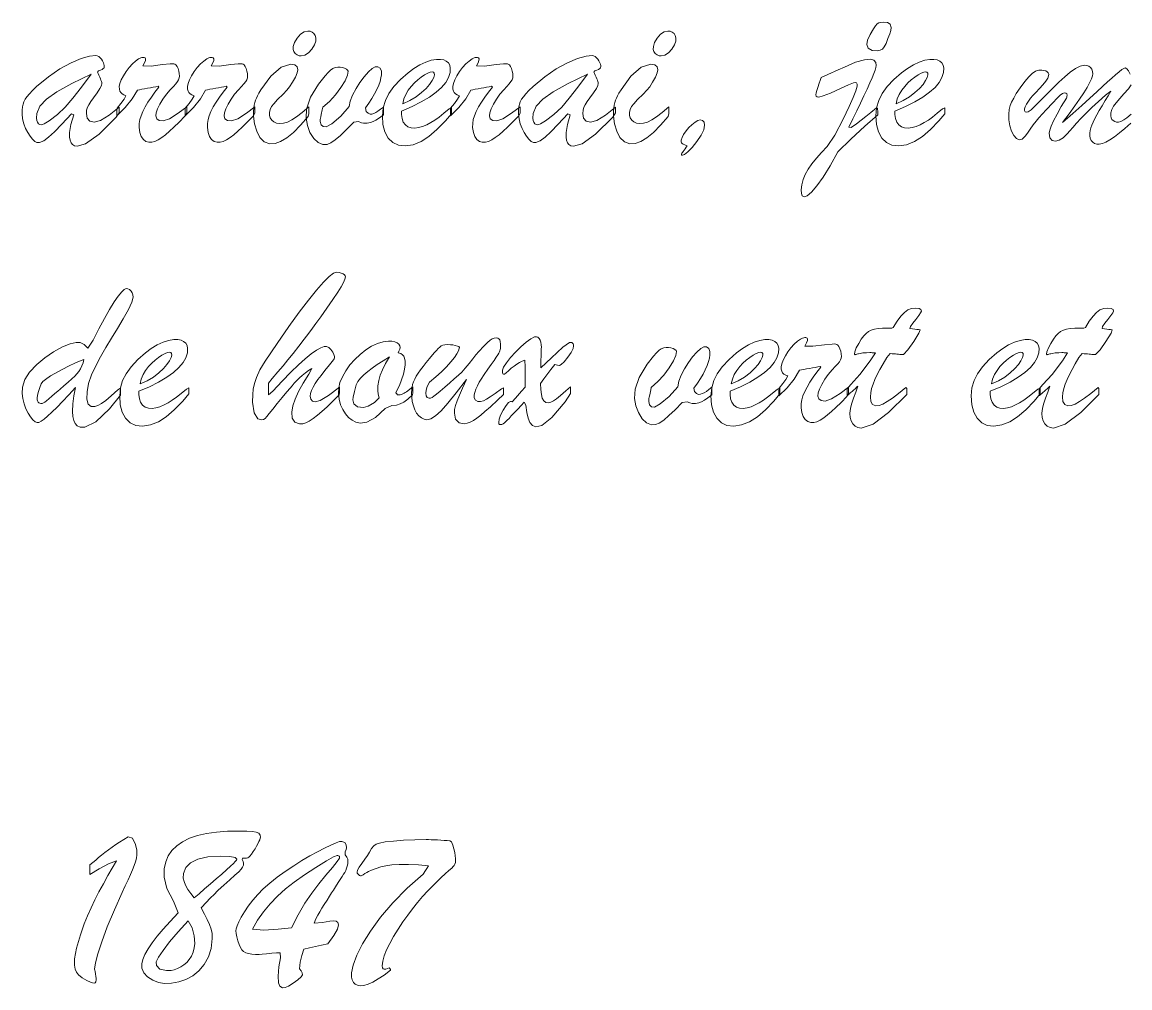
# Model space of a CAD drawing. Header units: inches. Extents: x 3 to 112, y 4 to 120.
# Drawn here: x 26.71 to 55.86, y 5.06 to 30.48 of the extents above; entities that cross this region are included whole.
import ezdxf

# ---------------------------------------------------------------- set-up
doc = ezdxf.new("R2010")
doc.units = ezdxf.units.IN
doc.header["$MEASUREMENT"] = 0
doc.layers.add('Calque 1', color=7, linetype='Continuous')

msp = doc.modelspace()

# ---------------------------------------------------------------- linework, layer by layer
at = {"layer": 'Calque 1', "lineweight": 0}
for points in [[(49.58, 30.341), (49.571, 30.266), (49.544, 30.172), (49.498, 30.05), (49.446, 29.92), (49.399, 29.829), (49.354, 29.774), (49.295, 29.741), (49.22, 29.726), (49.077, 29.738), (48.975, 29.795), (48.941, 29.897), (48.962, 30.01), (49.025, 30.155), (49.115, 30.308), (49.17, 30.385), (49.215, 30.436), (49.256, 30.461), (49.309, 30.475), (49.38, 30.482), (49.485, 30.471), (49.556, 30.425)], [(34.05, 29.591), (33.996, 29.598), (33.945, 29.621), (33.895, 29.658), (33.86, 29.706), (33.842, 29.761), (33.844, 29.841), (33.877, 29.945), (33.944, 30.057), (34.035, 30.162), (34.13, 30.226), (34.227, 30.248), (34.288, 30.241), (34.342, 30.218), (34.387, 30.182), (34.419, 30.132), (34.435, 30.068), (34.433, 29.984), (34.4, 29.883), (34.335, 29.775), (34.245, 29.673), (34.15, 29.611)], [(43.527, 29.591), (43.473, 29.598), (43.422, 29.621), (43.373, 29.658), (43.337, 29.706), (43.319, 29.761), (43.321, 29.841), (43.354, 29.945), (43.421, 30.057), (43.512, 30.162), (43.607, 30.226), (43.704, 30.248), (43.766, 30.241), (43.819, 30.218), (43.865, 30.182), (43.896, 30.132), (43.912, 30.068), (43.91, 29.984), (43.878, 29.883), (43.812, 29.775), (43.723, 29.673), (43.627, 29.611)], [(27.087, 28.786), (27.396, 29.044), (27.698, 29.253), (27.993, 29.411), (28.26, 29.522), (28.482, 29.585), (28.642, 29.602), (28.684, 29.595), (28.723, 29.574), (28.761, 29.542), (28.794, 29.504), (28.822, 29.461), (28.844, 29.415), (28.86, 29.375), (28.868, 29.343), (28.869, 29.314), (28.861, 29.283), (28.843, 29.258), (28.814, 29.239), (28.772, 29.22), (28.715, 29.197), (28.688, 29.168), (28.705, 29.129), (28.725, 29.084), (28.747, 29.034), (28.766, 28.99), (28.781, 28.953), (28.793, 28.921), (28.8, 28.892), (28.804, 28.865), (28.795, 28.816), (28.754, 28.731), (28.679, 28.618), (28.586, 28.492), (28.513, 28.389), (28.46, 28.309), (28.425, 28.242), (28.404, 28.165), (28.396, 28.079), (28.416, 27.954), (28.484, 27.876), (28.6, 27.85), (28.771, 27.896), (28.997, 28.033), (29.257, 28.243), (29.257, 28.188), (29.257, 28.098), (29.184, 27.98), (28.73, 27.53), (28.377, 27.277), (28.154, 27.217), (28.085, 27.23), (28.032, 27.261), (27.995, 27.309), (27.97, 27.375), (27.957, 27.458), (27.957, 27.581), (27.991, 27.785), (28.065, 28.04), (28.002, 28.071), (27.752, 27.8), (27.554, 27.594), (27.404, 27.451), (27.276, 27.359), (27.165, 27.314), (27.096, 27.314), (27.043, 27.343), (26.982, 27.398), (26.916, 27.477), (26.854, 27.573), (26.798, 27.685), (26.75, 27.809), (26.719, 27.937), (26.706, 28.068), (26.708, 28.168), (26.716, 28.251), (26.731, 28.322), (26.753, 28.387), (26.788, 28.453), (26.834, 28.52), (26.897, 28.594), (26.981, 28.683)], [(29.2, 28.018), (29.2, 28.07), (29.2, 28.166), (29.207, 28.221), (29.307, 28.344), (29.389, 28.454), (29.438, 28.543), (29.38, 28.568), (29.335, 28.596), (29.301, 28.627), (29.279, 28.668), (29.266, 28.719), (29.264, 28.784), (29.279, 28.867), (29.315, 28.963), (29.372, 29.072), (29.441, 29.181), (29.52, 29.284), (29.607, 29.382), (29.692, 29.459), (29.772, 29.513), (29.827, 29.539), (29.855, 29.549), (29.882, 29.554), (29.914, 29.553), (29.942, 29.54), (29.955, 29.514), (29.953, 29.475), (29.931, 29.415), (29.886, 29.33), (30.099, 29.326), (30.403, 29.367), (30.601, 29.385), (30.67, 29.386), (30.702, 29.383), (30.726, 29.377), (30.755, 29.357), (30.784, 29.318), (30.81, 29.262), (30.83, 29.195), (30.842, 29.128), (30.847, 29.061), (30.843, 29.013), (30.826, 28.967), (30.795, 28.918), (30.75, 28.862), (30.686, 28.79), (30.604, 28.702), (30.502, 28.583), (30.411, 28.457), (30.332, 28.323), (30.272, 28.198), (30.237, 28.097), (30.226, 28.015), (30.25, 27.939), (30.314, 27.895), (30.42, 27.884), (30.585, 27.94), (30.813, 28.082), (31.037, 28.252), (31.037, 28.181), (31.037, 28.085), (30.991, 28.007), (30.837, 27.849), (30.703, 27.717), (30.589, 27.61), (30.483, 27.519), (30.383, 27.443), (30.289, 27.382), (30.201, 27.34), (30.12, 27.319), (30.041, 27.319), (29.965, 27.344), (29.898, 27.396), (29.842, 27.475), (29.805, 27.578), (29.787, 27.705), (29.788, 27.818), (29.804, 27.915), (29.836, 28.02), (29.883, 28.133), (29.944, 28.253), (30.019, 28.379), (30.107, 28.51), (30.203, 28.642), (30.305, 28.773), (30.287, 28.795), (30.223, 28.782), (30.155, 28.769), (30.083, 28.756), (30.008, 28.742), (29.93, 28.728), (29.855, 28.715), (29.793, 28.703), (29.743, 28.694), (29.604, 28.462), (29.421, 28.232)], [(30.995, 28.018), (30.995, 28.07), (30.995, 28.166), (31.001, 28.221), (31.101, 28.344), (31.183, 28.454), (31.233, 28.543), (31.175, 28.568), (31.129, 28.596), (31.096, 28.627), (31.073, 28.668), (31.061, 28.719), (31.058, 28.784), (31.074, 28.867), (31.11, 28.963), (31.167, 29.072), (31.236, 29.181), (31.315, 29.284), (31.402, 29.382), (31.487, 29.459), (31.567, 29.513), (31.622, 29.539), (31.65, 29.549), (31.677, 29.554), (31.709, 29.553), (31.736, 29.54), (31.749, 29.514), (31.748, 29.475), (31.725, 29.415), (31.681, 29.33), (31.893, 29.326), (32.197, 29.367), (32.395, 29.385), (32.465, 29.386), (32.497, 29.383), (32.52, 29.377), (32.549, 29.357), (32.579, 29.318), (32.604, 29.262), (32.624, 29.195), (32.637, 29.128), (32.642, 29.061), (32.638, 29.013), (32.62, 28.967), (32.59, 28.918), (32.545, 28.862), (32.481, 28.79), (32.399, 28.702), (32.297, 28.583), (32.206, 28.457), (32.127, 28.323), (32.067, 28.198), (32.031, 28.097), (32.021, 28.015), (32.045, 27.939), (32.109, 27.895), (32.215, 27.884), (32.38, 27.94), (32.608, 28.082), (32.831, 28.252), (32.831, 28.181), (32.831, 28.085), (32.786, 28.007), (32.632, 27.849), (32.498, 27.717), (32.384, 27.61), (32.278, 27.519), (32.178, 27.443), (32.084, 27.382), (31.996, 27.34), (31.915, 27.319), (31.836, 27.319), (31.759, 27.344), (31.693, 27.396), (31.637, 27.475), (31.6, 27.578), (31.582, 27.705), (31.582, 27.818), (31.599, 27.915), (31.631, 28.02), (31.677, 28.133), (31.738, 28.253), (31.814, 28.379), (31.902, 28.51), (31.997, 28.642), (32.1, 28.773), (32.081, 28.795), (32.018, 28.782), (31.95, 28.769), (31.878, 28.756), (31.802, 28.742), (31.724, 28.728), (31.65, 28.715), (31.587, 28.703), (31.537, 28.694), (31.399, 28.462), (31.216, 28.232)], [(36.694, 28.141), (36.694, 28.12), (36.694, 28.083), (36.694, 28.054), (36.706, 27.943), (36.739, 27.851), (36.793, 27.777), (36.862, 27.725), (36.944, 27.697), (37.039, 27.692), (37.143, 27.705), (37.249, 27.734), (37.357, 27.78), (37.465, 27.837), (37.573, 27.905), (37.683, 27.985), (37.807, 28.082), (37.947, 28.198), (38.008, 28.229), (38.008, 28.143), (38.008, 28.072), (37.847, 27.88), (37.625, 27.653), (37.413, 27.471), (37.207, 27.337), (37, 27.254), (36.79, 27.223), (36.614, 27.243), (36.466, 27.312), (36.345, 27.43), (36.256, 27.591), (36.204, 27.788), (36.19, 28.019), (36.211, 28.228), (36.267, 28.423), (36.358, 28.604), (36.49, 28.786), (36.667, 28.974), (36.864, 29.15), (37.021, 29.266), (37.177, 29.359), (37.331, 29.43), (37.476, 29.477), (37.609, 29.501), (37.719, 29.502), (37.802, 29.486), (37.872, 29.456), (37.926, 29.41), (37.961, 29.348), (37.977, 29.271), (37.97, 29.154), (37.93, 29.024), (37.856, 28.895), (37.748, 28.766), (37.605, 28.637), (37.426, 28.509), (37.214, 28.383), (36.97, 28.261)], [(37.978, 28.018), (37.978, 28.07), (37.978, 28.166), (37.985, 28.221), (38.085, 28.344), (38.167, 28.454), (38.216, 28.543), (38.159, 28.568), (38.113, 28.596), (38.079, 28.627), (38.057, 28.668), (38.044, 28.719), (38.042, 28.784), (38.057, 28.867), (38.093, 28.963), (38.15, 29.072), (38.219, 29.181), (38.298, 29.284), (38.386, 29.382), (38.471, 29.459), (38.55, 29.513), (38.605, 29.539), (38.633, 29.549), (38.661, 29.554), (38.692, 29.553), (38.72, 29.54), (38.733, 29.514), (38.731, 29.475), (38.709, 29.415), (38.665, 29.33), (38.877, 29.326), (39.181, 29.367), (39.379, 29.385), (39.448, 29.386), (39.48, 29.383), (39.504, 29.377), (39.533, 29.357), (39.562, 29.318), (39.588, 29.262), (39.608, 29.195), (39.621, 29.128), (39.626, 29.061), (39.621, 29.013), (39.604, 28.967), (39.574, 28.918), (39.528, 28.862), (39.464, 28.79), (39.382, 28.702), (39.28, 28.583), (39.189, 28.457), (39.11, 28.323), (39.05, 28.198), (39.015, 28.097), (39.005, 28.015), (39.028, 27.939), (39.093, 27.895), (39.198, 27.884), (39.363, 27.94), (39.591, 28.082), (39.815, 28.252), (39.815, 28.181), (39.815, 28.085), (39.769, 28.007), (39.615, 27.849), (39.482, 27.717), (39.367, 27.61), (39.261, 27.519), (39.161, 27.443), (39.067, 27.382), (38.979, 27.34), (38.899, 27.319), (38.819, 27.319), (38.743, 27.344), (38.676, 27.396), (38.62, 27.475), (38.583, 27.578), (38.565, 27.705), (38.566, 27.818), (38.582, 27.915), (38.614, 28.02), (38.661, 28.133), (38.722, 28.253), (38.797, 28.379), (38.885, 28.51), (38.981, 28.642), (39.083, 28.773), (39.065, 28.795), (39.001, 28.782), (38.933, 28.769), (38.861, 28.756), (38.786, 28.742), (38.708, 28.728), (38.633, 28.715), (38.571, 28.703), (38.521, 28.694), (38.382, 28.462), (38.2, 28.232)], [(40.154, 28.786), (40.462, 29.044), (40.764, 29.253), (41.06, 29.411), (41.327, 29.522), (41.549, 29.585), (41.709, 29.602), (41.75, 29.595), (41.79, 29.574), (41.827, 29.542), (41.86, 29.504), (41.888, 29.461), (41.911, 29.415), (41.927, 29.375), (41.935, 29.343), (41.936, 29.314), (41.927, 29.283), (41.909, 29.258), (41.881, 29.239), (41.838, 29.22), (41.781, 29.197), (41.755, 29.168), (41.772, 29.129), (41.792, 29.084), (41.814, 29.034), (41.833, 28.99), (41.848, 28.953), (41.859, 28.921), (41.867, 28.892), (41.87, 28.865), (41.862, 28.816), (41.821, 28.731), (41.745, 28.618), (41.653, 28.492), (41.58, 28.389), (41.527, 28.309), (41.492, 28.242), (41.47, 28.165), (41.462, 28.079), (41.483, 27.954), (41.551, 27.876), (41.666, 27.85), (41.837, 27.896), (42.064, 28.033), (42.324, 28.243), (42.324, 28.188), (42.324, 28.098), (42.251, 27.98), (41.797, 27.53), (41.444, 27.277), (41.22, 27.217), (41.152, 27.23), (41.099, 27.261), (41.061, 27.309), (41.037, 27.375), (41.024, 27.458), (41.024, 27.581), (41.058, 27.785), (41.132, 28.04), (41.069, 28.071), (40.818, 27.8), (40.62, 27.594), (40.47, 27.451), (40.342, 27.359), (40.232, 27.314), (40.163, 27.314), (40.109, 27.343), (40.048, 27.398), (39.982, 27.477), (39.921, 27.573), (39.864, 27.685), (39.816, 27.809), (39.786, 27.937), (39.773, 28.068), (39.775, 28.168), (39.783, 28.251), (39.797, 28.322), (39.82, 28.387), (39.854, 28.453), (39.901, 28.52), (39.964, 28.594), (40.048, 28.683)], [(47.656, 28.786), (47.679, 28.851), (47.721, 28.968), (47.742, 29.024), (47.912, 29.101), (48.184, 29.225), (48.349, 29.3), (48.646, 29.425), (48.879, 29.494), (49.04, 29.509), (49.129, 29.481), (49.178, 29.416), (49.186, 29.337), (49.178, 29.285), (49.158, 29.215), (49.127, 29.129), (49.081, 29.018), (49.021, 28.882), (48.948, 28.722), (48.865, 28.544), (48.773, 28.352), (48.675, 28.146), (48.574, 27.936), (48.469, 27.721), (48.527, 27.709), (48.666, 27.808), (48.792, 27.901), (48.913, 27.995), (49.045, 28.104), (49.192, 28.228), (49.224, 28.216), (49.227, 28.112), (49.229, 28.043), (48.889, 27.742), (48.522, 27.403), (48.174, 27.065), (47.973, 26.702), (47.793, 26.403), (47.629, 26.17), (47.487, 26.006), (47.372, 25.911), (47.287, 25.885), (47.243, 25.908), (47.218, 25.968), (47.213, 26.07), (47.227, 26.204), (47.262, 26.338), (47.317, 26.473), (47.394, 26.611), (47.492, 26.755), (47.612, 26.903), (47.749, 27.053), (47.901, 27.206), (48.102, 27.509), (48.314, 27.932), (48.473, 28.26), (48.582, 28.497), (48.653, 28.673), (48.686, 28.795), (48.686, 28.853), (48.67, 28.881), (48.639, 28.894), (48.59, 28.884), (48.462, 28.83), (48.244, 28.731), (47.984, 28.613), (47.793, 28.538), (47.675, 28.508), (47.631, 28.513), (47.608, 28.535), (47.6, 28.573), (47.605, 28.617), (47.624, 28.687)], [(49.682, 28.141), (49.682, 28.12), (49.682, 28.083), (49.682, 28.054), (49.695, 27.943), (49.728, 27.851), (49.781, 27.777), (49.851, 27.725), (49.932, 27.697), (50.028, 27.692), (50.131, 27.705), (50.237, 27.734), (50.345, 27.78), (50.454, 27.837), (50.562, 27.905), (50.671, 27.985), (50.795, 28.082), (50.936, 28.198), (50.997, 28.229), (50.997, 28.143), (50.997, 28.072), (50.835, 27.88), (50.614, 27.653), (50.402, 27.471), (50.196, 27.337), (49.988, 27.254), (49.778, 27.223), (49.602, 27.243), (49.455, 27.312), (49.334, 27.43), (49.245, 27.591), (49.193, 27.788), (49.178, 28.019), (49.199, 28.228), (49.255, 28.423), (49.346, 28.604), (49.479, 28.786), (49.655, 28.974), (49.852, 29.15), (50.009, 29.266), (50.165, 29.359), (50.32, 29.43), (50.465, 29.477), (50.598, 29.501), (50.707, 29.502), (50.791, 29.486), (50.86, 29.456), (50.915, 29.41), (50.95, 29.348), (50.966, 29.271), (50.958, 29.154), (50.918, 29.024), (50.844, 28.895), (50.736, 28.766), (50.593, 28.637), (50.415, 28.509), (50.202, 28.383), (49.958, 28.261)], [(34.254, 28.249), (34.254, 28.189), (34.254, 28.08), (34.231, 28.001), (34.036, 27.769), (33.849, 27.58), (33.672, 27.436), (33.511, 27.337), (33.367, 27.284), (33.226, 27.277), (33.081, 27.329), (32.966, 27.442), (32.881, 27.612), (32.825, 27.802), (32.798, 28.003), (32.796, 28.141), (32.802, 28.219), (32.814, 28.295), (32.831, 28.367), (32.85, 28.43), (32.871, 28.484), (32.898, 28.538), (32.938, 28.61), (32.992, 28.7), (33.255, 29.057), (33.526, 29.295), (33.78, 29.375), (33.884, 29.358), (33.945, 29.307), (33.962, 29.226), (33.945, 29.144), (33.899, 29.035), (33.826, 28.903), (33.748, 28.782), (33.677, 28.689), (33.575, 28.586), (33.43, 28.442), (33.329, 28.335), (33.269, 28.26), (33.232, 28.185), (33.214, 28.104), (33.215, 28.026), (33.236, 27.96), (33.276, 27.903), (33.333, 27.857), (33.403, 27.827), (33.484, 27.814), (33.582, 27.821), (33.688, 27.853), (33.801, 27.91), (33.928, 27.993), (34.079, 28.106)], [(34.62, 28.243), (34.605, 28.175), (34.579, 28.051), (34.565, 27.989), (34.559, 27.954), (34.555, 27.917), (34.554, 27.868), (34.574, 27.782), (34.626, 27.733), (34.709, 27.723), (34.858, 27.806), (35.092, 28.007), (35.318, 28.262), (35.345, 28.406), (35.405, 28.564), (35.496, 28.734), (35.599, 28.896), (35.709, 29.043), (35.824, 29.173), (35.923, 29.263), (36.001, 29.309), (36.073, 29.31), (36.133, 29.27), (36.162, 29.19), (36.164, 29.099), (36.151, 29.016), (36.127, 28.922), (36.091, 28.819), (36.043, 28.709), (35.985, 28.594), (35.915, 28.474), (35.835, 28.351), (35.745, 28.226), (35.76, 28.134), (35.812, 28.082), (35.865, 28.061), (35.913, 28.064), (35.962, 28.078), (36.014, 28.103), (36.072, 28.14), (36.14, 28.188), (36.217, 28.247), (36.219, 28.198), (36.219, 28.099), (36.215, 28.045), (36.11, 27.965), (36.02, 27.905), (35.947, 27.865), (35.873, 27.839), (35.785, 27.824), (35.696, 27.82), (35.64, 27.833), (35.562, 27.864), (35.438, 27.849), (35.248, 27.656), (35.086, 27.501), (34.949, 27.384), (34.832, 27.305), (34.731, 27.263), (34.624, 27.26), (34.496, 27.311), (34.381, 27.419), (34.283, 27.58), (34.216, 27.76), (34.183, 27.952), (34.193, 28.194), (34.299, 28.504), (34.511, 28.851), (34.681, 29.068), (34.76, 29.156), (34.826, 29.219), (34.884, 29.259), (34.947, 29.285), (35.014, 29.296), (35.078, 29.294), (35.137, 29.285), (35.194, 29.268), (35.243, 29.245), (35.274, 29.219), (35.286, 29.19), (35.269, 29.085), (35.205, 28.938), (35.094, 28.759), (34.951, 28.57), (34.793, 28.397)], [(36.724, 28.336), (36.91, 28.419), (37.075, 28.516), (37.22, 28.626), (37.34, 28.736), (37.433, 28.844), (37.5, 28.945), (37.542, 29.029), (37.56, 29.092), (37.556, 29.137), (37.535, 29.164), (37.498, 29.173), (37.45, 29.164), (37.384, 29.137), (37.3, 29.092), (37.211, 29.033), (37.121, 28.963), (37.032, 28.883), (36.948, 28.792), (36.871, 28.69), (36.804, 28.579), (36.755, 28.461)], [(43.731, 28.249), (43.731, 28.189), (43.731, 28.08), (43.709, 28.001), (43.513, 27.769), (43.326, 27.58), (43.15, 27.436), (42.988, 27.337), (42.844, 27.284), (42.704, 27.277), (42.558, 27.329), (42.443, 27.442), (42.359, 27.612), (42.303, 27.802), (42.275, 28.003), (42.273, 28.141), (42.28, 28.219), (42.291, 28.295), (42.308, 28.367), (42.327, 28.43), (42.349, 28.484), (42.376, 28.538), (42.416, 28.61), (42.47, 28.7), (42.732, 29.057), (43.003, 29.295), (43.257, 29.375), (43.362, 29.358), (43.423, 29.307), (43.44, 29.226), (43.422, 29.144), (43.377, 29.035), (43.303, 28.903), (43.226, 28.782), (43.154, 28.689), (43.052, 28.586), (42.908, 28.442), (42.807, 28.335), (42.747, 28.26), (42.71, 28.185), (42.692, 28.104), (42.693, 28.026), (42.713, 27.96), (42.753, 27.903), (42.811, 27.857), (42.88, 27.827), (42.961, 27.814), (43.059, 27.821), (43.165, 27.853), (43.278, 27.91), (43.405, 27.993), (43.556, 28.106)], [(49.712, 28.336), (49.898, 28.419), (50.064, 28.516), (50.208, 28.626), (50.328, 28.736), (50.421, 28.844), (50.488, 28.945), (50.531, 29.029), (50.549, 29.092), (50.545, 29.137), (50.524, 29.164), (50.486, 29.173), (50.438, 29.164), (50.372, 29.137), (50.289, 29.092), (50.2, 29.033), (50.11, 28.963), (50.02, 28.883), (49.937, 28.792), (49.859, 28.69), (49.792, 28.579), (49.743, 28.461)], [(28.525, 29.116), (28.011, 28.868), (27.618, 28.649), (27.347, 28.458), (27.173, 28.271), (27.089, 28.08), (27.083, 27.958), (27.092, 27.897), (27.111, 27.846), (27.137, 27.807), (27.171, 27.784), (27.208, 27.778), (27.241, 27.785), (27.288, 27.804), (27.419, 27.882), (27.638, 28.047), (27.842, 28.243), (28.042, 28.477), (28.269, 28.767)], [(41.591, 29.116), (41.077, 28.868), (40.685, 28.649), (40.413, 28.458), (40.24, 28.271), (40.156, 28.08), (40.149, 27.958), (40.159, 27.897), (40.177, 27.846), (40.204, 27.807), (40.237, 27.784), (40.274, 27.778), (40.308, 27.785), (40.355, 27.804), (40.486, 27.882), (40.705, 28.047), (40.909, 28.243), (41.109, 28.477), (41.336, 28.767)], [(44.208, 27.229), (44.149, 27.252), (44.106, 27.271), (44.08, 27.285), (44.065, 27.304), (44.057, 27.333), (44.057, 27.378), (44.076, 27.446), (44.119, 27.527), (44.184, 27.619), (44.257, 27.705), (44.336, 27.782), (44.418, 27.848), (44.49, 27.89), (44.55, 27.907), (44.615, 27.895), (44.657, 27.85), (44.67, 27.772), (44.648, 27.651), (44.58, 27.506), (44.468, 27.336), (44.345, 27.183), (44.231, 27.07), (44.138, 27.002), (44.089, 26.979), (44.064, 26.984), (44.062, 27.005), (44.066, 27.02), (44.074, 27.034), (44.087, 27.05), (44.106, 27.075), (44.133, 27.109), (44.162, 27.15), (44.187, 27.19)], [(35.064, 20.874), (35.064, 20.823), (35.064, 20.731), (35.055, 20.675), (34.887, 20.507), (34.735, 20.36), (34.599, 20.236), (34.477, 20.133), (34.365, 20.048), (34.265, 19.983), (34.174, 19.937), (34.094, 19.911), (34.006, 19.906), (33.885, 19.951), (33.818, 20.059), (33.805, 20.22), (33.83, 20.383), (33.889, 20.562), (33.981, 20.757), (34.103, 20.975), (34.255, 21.217), (34.335, 21.365), (34.246, 21.31), (34.161, 21.25), (34.08, 21.184), (34.004, 21.116), (33.935, 21.046), (33.871, 20.975), (33.815, 20.909), (33.765, 20.851), (33.676, 20.749), (33.547, 20.598), (33.422, 20.445), (33.304, 20.295), (33.21, 20.179), (33.144, 20.099), (33.099, 20.053), (33.058, 20.024), (33.018, 20.01), (32.911, 20.039), (32.815, 20.194), (32.773, 20.481), (32.775, 20.68), (32.791, 20.819), (32.82, 20.967), (32.871, 21.132), (32.966, 21.329), (33.105, 21.561), (33.415, 22.021), (33.725, 22.468), (34, 22.848), (34.243, 23.166), (34.456, 23.428), (34.64, 23.635), (34.791, 23.783), (34.905, 23.871), (34.982, 23.899), (35.048, 23.89), (35.106, 23.876), (35.154, 23.856), (35.19, 23.833), (35.211, 23.807), (35.217, 23.778), (35.203, 23.714), (35.166, 23.628), (35.104, 23.519), (35.013, 23.374), (34.887, 23.184), (34.725, 22.949), (34.565, 22.723), (34.441, 22.549), (34.352, 22.425), (34.256, 22.296), (34.134, 22.137), (33.987, 21.949), (33.841, 21.764), (33.703, 21.593), (33.573, 21.436), (33.436, 21.275), (33.286, 21.105), (33.188, 20.98), (33.188, 20.833), (33.188, 20.671), (33.305, 20.765), (33.554, 21.034), (33.779, 21.265), (33.979, 21.459), (34.158, 21.621), (34.317, 21.751), (34.454, 21.848), (34.566, 21.912), (34.654, 21.942), (34.718, 21.941), (34.776, 21.914), (34.832, 21.863), (34.881, 21.794), (34.914, 21.732), (34.928, 21.678), (34.927, 21.648), (34.919, 21.624), (34.904, 21.596), (34.796, 21.463), (34.674, 21.314), (34.574, 21.184), (34.491, 21.072), (34.422, 20.967), (34.366, 20.871), (34.325, 20.784), (34.299, 20.705), (34.29, 20.634), (34.302, 20.555), (34.346, 20.505), (34.42, 20.487), (34.554, 20.527), (34.769, 20.656)], [(28.108, 20.868), (27.934, 20.673), (27.772, 20.5), (27.624, 20.347), (27.492, 20.218), (27.378, 20.113), (27.283, 20.034), (27.206, 19.979), (27.149, 19.948), (27.105, 19.941), (27.049, 19.962), (26.987, 20.013), (26.922, 20.093), (26.861, 20.192), (26.806, 20.307), (26.759, 20.437), (26.726, 20.572), (26.709, 20.708), (26.713, 20.872), (26.775, 21.072), (26.903, 21.273), (27.091, 21.472), (27.302, 21.65), (27.532, 21.805), (27.769, 21.932), (27.969, 22.016), (28.127, 22.054), (28.237, 22.047), (28.336, 21.996), (28.434, 21.902), (28.574, 22.108), (28.726, 22.407), (28.872, 22.681), (29.009, 22.922), (29.131, 23.12), (29.237, 23.272), (29.326, 23.381), (29.396, 23.447), (29.448, 23.47), (29.491, 23.463), (29.533, 23.441), (29.572, 23.404), (29.603, 23.357), (29.621, 23.307), (29.626, 23.247), (29.593, 23.109), (29.507, 22.918), (29.369, 22.676), (29.214, 22.42), (29.061, 22.168), (28.909, 21.92), (28.768, 21.676), (28.642, 21.434), (28.533, 21.195), (28.455, 20.967), (28.414, 20.75), (28.411, 20.558), (28.448, 20.43), (28.526, 20.366), (28.618, 20.361), (28.702, 20.388), (28.799, 20.443), (28.911, 20.527), (29.053, 20.648), (29.227, 20.806), (29.299, 20.848), (29.299, 20.746), (29.299, 20.661), (29.004, 20.3), (28.645, 19.964), (28.355, 19.822), (28.23, 19.825), (28.158, 19.857), (28.104, 19.915), (28.066, 19.997), (28.044, 20.104), (28.036, 20.236), (28.043, 20.433), (28.067, 20.645)], [(49.502, 22.431), (49.537, 22.431), (49.6, 22.431), (49.637, 22.441), (49.741, 22.613), (49.838, 22.747), (49.928, 22.843), (50.021, 22.907), (50.121, 22.944), (50.23, 22.953), (50.317, 22.942), (50.366, 22.914), (50.378, 22.873), (50.357, 22.829), (50.307, 22.756), (50.228, 22.657), (50.151, 22.558), (50.089, 22.47), (50.075, 22.414), (50.14, 22.406), (50.2, 22.399), (50.254, 22.393), (50.301, 22.388), (50.341, 22.383), (50.312, 22.294), (50.178, 22.075), (50.024, 21.853), (49.906, 21.731), (49.855, 21.735), (49.81, 21.738), (49.771, 21.741), (49.732, 21.744), (49.693, 21.747), (49.652, 21.75), (49.606, 21.754), (49.554, 21.757), (49.468, 21.655), (49.372, 21.492), (49.287, 21.342), (49.215, 21.204), (49.154, 21.073), (49.105, 20.951), (49.068, 20.836), (49.044, 20.725), (49.034, 20.618), (49.045, 20.5), (49.092, 20.419), (49.177, 20.386), (49.266, 20.394), (49.364, 20.43), (49.479, 20.494), (49.614, 20.587), (49.778, 20.71), (49.97, 20.863), (49.991, 20.835), (49.991, 20.737), (49.991, 20.679), (49.513, 20.204), (49.105, 19.9), (48.794, 19.799), (48.708, 19.811), (48.635, 19.848), (48.574, 19.908), (48.528, 19.987), (48.501, 20.079), (48.494, 20.182), (48.5, 20.263), (48.517, 20.354), (48.545, 20.455), (48.588, 20.582), (48.647, 20.745), (48.701, 20.896), (48.673, 20.872), (48.647, 20.848), (48.621, 20.824), (48.597, 20.802), (48.574, 20.781), (48.552, 20.761), (48.53, 20.742), (48.506, 20.721), (48.482, 20.7), (48.458, 20.678), (48.433, 20.656), (48.419, 20.653), (48.419, 20.738), (48.419, 20.831), (48.518, 20.94), (48.76, 21.206), (49.033, 21.564), (49.166, 21.778), (49.137, 21.78), (49.109, 21.781), (49.082, 21.782), (49.052, 21.783), (49.018, 21.783), (48.936, 21.782), (48.838, 21.776), (48.762, 21.764), (48.724, 21.755), (48.701, 21.749), (48.679, 21.742), (48.658, 21.735), (48.643, 21.731), (48.631, 21.729), (48.623, 21.73), (48.619, 21.735), (48.617, 21.745), (48.626, 21.808), (48.663, 21.905), (48.728, 22.024), (48.796, 22.134), (48.86, 22.221), (48.921, 22.288), (48.985, 22.338), (49.058, 22.376), (49.139, 22.402), (49.236, 22.418), (49.357, 22.428)], [(54.559, 22.431), (54.593, 22.431), (54.656, 22.431), (54.693, 22.441), (54.797, 22.613), (54.895, 22.747), (54.985, 22.843), (55.077, 22.907), (55.178, 22.944), (55.287, 22.953), (55.374, 22.942), (55.423, 22.914), (55.435, 22.873), (55.414, 22.829), (55.363, 22.756), (55.285, 22.657), (55.208, 22.558), (55.146, 22.47), (55.132, 22.414), (55.197, 22.406), (55.257, 22.399), (55.311, 22.393), (55.358, 22.388), (55.397, 22.383), (55.369, 22.294), (55.235, 22.075), (55.081, 21.853), (54.963, 21.731), (54.912, 21.735), (54.867, 21.738), (54.828, 21.741), (54.789, 21.744), (54.749, 21.747), (54.709, 21.75), (54.663, 21.754), (54.611, 21.757), (54.525, 21.655), (54.429, 21.492), (54.344, 21.342), (54.272, 21.204), (54.211, 21.073), (54.162, 20.951), (54.125, 20.836), (54.101, 20.725), (54.091, 20.618), (54.101, 20.5), (54.149, 20.419), (54.234, 20.386), (54.323, 20.394), (54.421, 20.43), (54.536, 20.494), (54.671, 20.587), (54.835, 20.71), (55.027, 20.863), (55.048, 20.835), (55.048, 20.737), (55.048, 20.679), (54.57, 20.204), (54.162, 19.9), (53.851, 19.799), (53.765, 19.811), (53.692, 19.848), (53.63, 19.908), (53.585, 19.987), (53.558, 20.079), (53.551, 20.182), (53.557, 20.263), (53.574, 20.354), (53.602, 20.455), (53.645, 20.582), (53.704, 20.745), (53.758, 20.896), (53.73, 20.872), (53.703, 20.848), (53.678, 20.824), (53.653, 20.802), (53.63, 20.781), (53.609, 20.761), (53.586, 20.742), (53.563, 20.721), (53.539, 20.7), (53.515, 20.678), (53.49, 20.656), (53.476, 20.653), (53.476, 20.738), (53.476, 20.831), (53.575, 20.94), (53.817, 21.206), (54.09, 21.564), (54.223, 21.778), (54.194, 21.78), (54.166, 21.781), (54.139, 21.782), (54.109, 21.783), (54.075, 21.783), (53.992, 21.782), (53.895, 21.776), (53.819, 21.764), (53.781, 21.755), (53.758, 21.749), (53.736, 21.742), (53.715, 21.735), (53.699, 21.731), (53.688, 21.729), (53.68, 21.73), (53.676, 21.735), (53.674, 21.745), (53.683, 21.808), (53.719, 21.905), (53.784, 22.024), (53.853, 22.134), (53.917, 22.221), (53.978, 22.288), (54.042, 22.338), (54.114, 22.376), (54.196, 22.402), (54.293, 22.418), (54.414, 22.428)], [(38.401, 21.078), (38.131, 20.726), (37.908, 20.45), (37.733, 20.251), (37.589, 20.117), (37.465, 20.038), (37.362, 20.016), (37.287, 20.028), (37.216, 20.063), (37.15, 20.119), (37.091, 20.192), (37.043, 20.281), (37.004, 20.385), (36.977, 20.497), (36.961, 20.615), (36.958, 20.727), (36.962, 20.804), (36.97, 20.876), (36.985, 20.943), (37.007, 21.011), (37.039, 21.084), (37.08, 21.161), (37.13, 21.243), (37.19, 21.33), (37.258, 21.421), (37.338, 21.519), (37.428, 21.626), (37.51, 21.722), (37.565, 21.786), (37.614, 21.842), (37.656, 21.891), (37.697, 21.93), (37.738, 21.958), (37.779, 21.976), (37.836, 21.987), (37.909, 21.993), (37.983, 21.992), (38.046, 21.986), (38.107, 21.974), (38.162, 21.957), (38.2, 21.94), (38.217, 21.922), (38.214, 21.888), (38.191, 21.829), (38.148, 21.749), (38.083, 21.652), (37.994, 21.54), (37.88, 21.413), (37.744, 21.277), (37.594, 21.142), (37.429, 21.009), (37.364, 20.892), (37.342, 20.797), (37.333, 20.72), (37.34, 20.647), (37.37, 20.599), (37.423, 20.58), (37.457, 20.585), (37.496, 20.604), (37.547, 20.637), (37.615, 20.69), (37.709, 20.768), (37.829, 20.873), (37.96, 20.987), (38.082, 21.093), (38.194, 21.189), (38.278, 21.269), (38.37, 21.373), (38.47, 21.5), (38.568, 21.624), (38.652, 21.726), (38.73, 21.812), (38.861, 21.949), (38.96, 22.048), (39.027, 22.109), (39.081, 22.147), (39.133, 22.168), (39.184, 22.173), (39.226, 22.166), (39.256, 22.149), (39.277, 22.121), (39.29, 22.075), (39.297, 22.007), (39.298, 21.934), (39.296, 21.895), (39.291, 21.862), (39.284, 21.834), (39.271, 21.804), (39.252, 21.768), (39.227, 21.726), (39.186, 21.664), (39.128, 21.578), (39.053, 21.469), (38.967, 21.345), (38.872, 21.207), (38.79, 21.088), (38.738, 21.002), (38.69, 20.911), (38.649, 20.817), (38.621, 20.737), (38.607, 20.673), (38.609, 20.596), (38.639, 20.528), (38.697, 20.496), (38.77, 20.496), (38.848, 20.517), (38.933, 20.557), (39.03, 20.619), (39.159, 20.711), (39.321, 20.834), (39.38, 20.853), (39.38, 20.759), (39.38, 20.684), (39.218, 20.53), (39.032, 20.36), (38.887, 20.231), (38.776, 20.136), (38.675, 20.057), (38.585, 19.995), (38.502, 19.95), (38.422, 19.922), (38.345, 19.911), (38.209, 19.936), (38.117, 20.03), (38.083, 20.192), (38.09, 20.288), (38.114, 20.391), (38.156, 20.512), (38.216, 20.661), (38.298, 20.85)], [(39.944, 20.874), (39.944, 21.063), (39.944, 21.41), (39.94, 21.581), (39.866, 21.557), (39.794, 21.524), (39.725, 21.481), (39.655, 21.429), (39.582, 21.37), (39.507, 21.304), (39.444, 21.25), (39.4, 21.22), (39.375, 21.213), (39.358, 21.228), (39.349, 21.262), (39.348, 21.317), (39.38, 21.4), (39.453, 21.513), (39.565, 21.656), (39.693, 21.799), (39.83, 21.935), (39.973, 22.061), (40.096, 22.15), (40.19, 22.196), (40.248, 22.202), (40.284, 22.188), (40.316, 22.158), (40.344, 22.114), (40.363, 22.058), (40.372, 21.992), (40.373, 21.93), (40.372, 21.882), (40.371, 21.837), (40.369, 21.792), (40.367, 21.739), (40.365, 21.676), (40.362, 21.6), (40.36, 21.504), (40.356, 21.387), (40.641, 21.646), (40.941, 21.93), (41.117, 22.051), (41.159, 22.054), (41.179, 22.046), (41.197, 22.031), (41.21, 22.011), (41.219, 21.988), (41.222, 21.961), (41.208, 21.89), (41.158, 21.789), (41.07, 21.664), (40.972, 21.544), (40.898, 21.472), (40.848, 21.447), (40.801, 21.45), (40.761, 21.458), (40.73, 21.471), (40.623, 21.335), (40.437, 21.097), (40.349, 20.97), (40.358, 20.809), (40.375, 20.679), (40.399, 20.58), (40.436, 20.511), (40.488, 20.472), (40.553, 20.463), (40.619, 20.477), (40.691, 20.512), (40.772, 20.569), (40.879, 20.656), (41.021, 20.779), (41.141, 20.88), (41.141, 20.801), (41.141, 20.704), (41, 20.488), (40.653, 20.078), (40.389, 19.864), (40.229, 19.833), (40.14, 19.868), (40.072, 19.941), (40.024, 20.054), (39.989, 20.208), (39.964, 20.404), (39.918, 20.475), (39.838, 20.391), (39.75, 20.297), (39.658, 20.197), (39.581, 20.115), (39.522, 20.053), (39.477, 20.009), (39.437, 19.971), (39.399, 19.938), (39.364, 19.911), (39.331, 19.894), (39.3, 19.887), (39.274, 19.891), (39.258, 19.911), (39.251, 19.948), (39.26, 20.029), (39.297, 20.137), (39.364, 20.266), (39.445, 20.391), (39.51, 20.469), (39.558, 20.498), (39.57, 20.498), (39.585, 20.494), (39.609, 20.487), (39.692, 20.581), (39.855, 20.77)], [(46.624, 20.643), (46.624, 20.695), (46.624, 20.791), (46.631, 20.846), (46.731, 20.969), (46.813, 21.079), (46.862, 21.168), (46.805, 21.192), (46.759, 21.22), (46.725, 21.252), (46.703, 21.292), (46.69, 21.344), (46.688, 21.408), (46.703, 21.491), (46.74, 21.588), (46.796, 21.697), (46.865, 21.805), (46.944, 21.909), (47.032, 22.006), (47.117, 22.084), (47.196, 22.138), (47.251, 22.164), (47.279, 22.174), (47.307, 22.179), (47.339, 22.178), (47.366, 22.165), (47.379, 22.138), (47.377, 22.1), (47.355, 22.04), (47.311, 21.955), (47.523, 21.951), (47.827, 21.991), (48.025, 22.01), (48.094, 22.011), (48.127, 22.007), (48.15, 22.001), (48.179, 21.981), (48.208, 21.943), (48.234, 21.887), (48.254, 21.82), (48.267, 21.753), (48.272, 21.685), (48.267, 21.638), (48.25, 21.592), (48.22, 21.543), (48.174, 21.487), (48.111, 21.415), (48.028, 21.327), (47.926, 21.208), (47.835, 21.081), (47.756, 20.948), (47.696, 20.823), (47.661, 20.721), (47.651, 20.64), (47.674, 20.563), (47.739, 20.519), (47.844, 20.509), (48.009, 20.565), (48.237, 20.707), (48.461, 20.877), (48.461, 20.805), (48.461, 20.71), (48.415, 20.631), (48.261, 20.473), (48.128, 20.341), (48.013, 20.234), (47.908, 20.144), (47.807, 20.068), (47.713, 20.007), (47.625, 19.965), (47.545, 19.944), (47.465, 19.943), (47.389, 19.969), (47.322, 20.021), (47.266, 20.1), (47.229, 20.203), (47.211, 20.33), (47.212, 20.443), (47.228, 20.539), (47.26, 20.644), (47.307, 20.758), (47.368, 20.877), (47.443, 21.004), (47.531, 21.135), (47.627, 21.266), (47.729, 21.397), (47.711, 21.42), (47.648, 21.407), (47.579, 21.394), (47.507, 21.38), (47.432, 21.367), (47.354, 21.353), (47.279, 21.339), (47.217, 21.328), (47.167, 21.318), (47.028, 21.087), (46.846, 20.857)], [(29.779, 20.766), (29.779, 20.745), (29.779, 20.708), (29.779, 20.679), (29.792, 20.568), (29.825, 20.475), (29.878, 20.401), (29.947, 20.35), (30.029, 20.321), (30.125, 20.316), (30.228, 20.329), (30.334, 20.359), (30.442, 20.405), (30.551, 20.462), (30.659, 20.53), (30.768, 20.609), (30.892, 20.707), (31.033, 20.822), (31.094, 20.854), (31.094, 20.768), (31.094, 20.696), (30.932, 20.505), (30.71, 20.278), (30.499, 20.096), (30.293, 19.962), (30.085, 19.879), (29.875, 19.848), (29.699, 19.867), (29.552, 19.936), (29.431, 20.054), (29.342, 20.216), (29.29, 20.413), (29.275, 20.643), (29.296, 20.852), (29.352, 21.047), (29.443, 21.229), (29.576, 21.411), (29.752, 21.599), (29.949, 21.774), (30.106, 21.891), (30.262, 21.984), (30.417, 22.055), (30.562, 22.102), (30.695, 22.125), (30.804, 22.126), (30.888, 22.111), (30.957, 22.08), (31.012, 22.034), (31.047, 21.973), (31.063, 21.896), (31.055, 21.779), (31.015, 21.649), (30.941, 21.519), (30.833, 21.39), (30.69, 21.262), (30.512, 21.134), (30.299, 21.008), (30.055, 20.885)], [(36.994, 20.88), (36.994, 20.825), (36.994, 20.726), (36.982, 20.668), (36.857, 20.561), (36.75, 20.482), (36.661, 20.432), (36.562, 20.402), (36.438, 20.389), (36.261, 20.312), (36.01, 20.077), (35.781, 19.952), (35.604, 19.93), (35.494, 19.952), (35.392, 20.001), (35.297, 20.074), (35.215, 20.169), (35.145, 20.282), (35.09, 20.413), (35.053, 20.556), (35.036, 20.709), (35.04, 20.854), (35.073, 20.997), (35.136, 21.149), (35.227, 21.308), (35.335, 21.46), (35.462, 21.604), (35.603, 21.738), (35.75, 21.853), (35.905, 21.95), (36.06, 22.025), (36.208, 22.07), (36.349, 22.086), (36.441, 22.082), (36.517, 22.067), (36.579, 22.041), (36.624, 22.007), (36.65, 21.965), (36.657, 21.916), (36.647, 21.872), (36.621, 21.824), (36.605, 21.779), (36.671, 21.758), (36.72, 21.728), (36.753, 21.691), (36.774, 21.636), (36.785, 21.558), (36.785, 21.461), (36.771, 21.346), (36.741, 21.214), (36.696, 21.067), (36.638, 20.922), (36.568, 20.785), (36.54, 20.721), (36.565, 20.697), (36.586, 20.675), (36.594, 20.673), (36.616, 20.673), (36.633, 20.673), (36.659, 20.674), (36.694, 20.682), (36.728, 20.695), (36.761, 20.713), (36.792, 20.731), (36.82, 20.751), (36.856, 20.777), (36.914, 20.82)], [(43.266, 20.868), (43.251, 20.8), (43.225, 20.676), (43.211, 20.613), (43.205, 20.579), (43.201, 20.542), (43.2, 20.493), (43.22, 20.406), (43.272, 20.357), (43.355, 20.348), (43.504, 20.431), (43.739, 20.631), (43.964, 20.887), (43.991, 21.031), (44.051, 21.189), (44.142, 21.359), (44.245, 21.521), (44.355, 21.668), (44.47, 21.797), (44.569, 21.888), (44.647, 21.933), (44.719, 21.934), (44.779, 21.895), (44.808, 21.814), (44.81, 21.724), (44.797, 21.641), (44.773, 21.547), (44.737, 21.443), (44.689, 21.334), (44.631, 21.218), (44.561, 21.098), (44.481, 20.975), (44.391, 20.85), (44.406, 20.759), (44.458, 20.706), (44.511, 20.685), (44.559, 20.688), (44.608, 20.703), (44.66, 20.728), (44.718, 20.764), (44.786, 20.812), (44.863, 20.872), (44.865, 20.823), (44.865, 20.724), (44.862, 20.67), (44.756, 20.59), (44.666, 20.53), (44.593, 20.489), (44.519, 20.463), (44.431, 20.448), (44.342, 20.445), (44.286, 20.458), (44.208, 20.489), (44.084, 20.473), (43.894, 20.28), (43.732, 20.126), (43.595, 20.009), (43.478, 19.93), (43.377, 19.888), (43.27, 19.885), (43.142, 19.935), (43.027, 20.044), (42.929, 20.205), (42.862, 20.385), (42.829, 20.576), (42.839, 20.819), (42.945, 21.129), (43.157, 21.476), (43.327, 21.693), (43.406, 21.781), (43.472, 21.844), (43.531, 21.884), (43.593, 21.909), (43.661, 21.921), (43.724, 21.919), (43.783, 21.91), (43.84, 21.893), (43.889, 21.869), (43.92, 21.843), (43.932, 21.814), (43.915, 21.71), (43.851, 21.563), (43.74, 21.384), (43.597, 21.194), (43.439, 21.022)], [(45.34, 20.766), (45.34, 20.745), (45.34, 20.708), (45.34, 20.679), (45.352, 20.568), (45.385, 20.475), (45.439, 20.401), (45.508, 20.35), (45.59, 20.321), (45.685, 20.316), (45.789, 20.329), (45.895, 20.359), (46.003, 20.405), (46.111, 20.462), (46.219, 20.53), (46.329, 20.609), (46.453, 20.707), (46.593, 20.822), (46.654, 20.854), (46.654, 20.768), (46.654, 20.696), (46.493, 20.505), (46.271, 20.278), (46.059, 20.096), (45.853, 19.962), (45.646, 19.879), (45.436, 19.848), (45.26, 19.867), (45.112, 19.936), (44.992, 20.054), (44.902, 20.216), (44.851, 20.413), (44.836, 20.643), (44.857, 20.852), (44.913, 21.047), (45.004, 21.229), (45.136, 21.411), (45.313, 21.599), (45.51, 21.774), (45.667, 21.891), (45.823, 21.984), (45.977, 22.055), (46.122, 22.102), (46.256, 22.125), (46.365, 22.126), (46.448, 22.111), (46.518, 22.08), (46.572, 22.034), (46.608, 21.973), (46.623, 21.896), (46.616, 21.779), (46.576, 21.649), (46.502, 21.519), (46.394, 21.39), (46.251, 21.262), (46.072, 21.134), (45.86, 21.008), (45.616, 20.885)], [(52.191, 20.766), (52.191, 20.745), (52.191, 20.708), (52.191, 20.679), (52.204, 20.568), (52.237, 20.475), (52.29, 20.401), (52.359, 20.35), (52.441, 20.321), (52.537, 20.316), (52.64, 20.329), (52.746, 20.359), (52.854, 20.405), (52.963, 20.462), (53.071, 20.53), (53.18, 20.609), (53.304, 20.707), (53.445, 20.822), (53.506, 20.854), (53.506, 20.768), (53.506, 20.696), (53.344, 20.505), (53.122, 20.278), (52.911, 20.096), (52.705, 19.962), (52.497, 19.879), (52.287, 19.848), (52.111, 19.867), (51.964, 19.936), (51.843, 20.054), (51.754, 20.216), (51.702, 20.413), (51.687, 20.643), (51.708, 20.852), (51.764, 21.047), (51.855, 21.229), (51.988, 21.411), (52.164, 21.599), (52.361, 21.774), (52.518, 21.891), (52.674, 21.984), (52.828, 22.055), (52.973, 22.102), (53.107, 22.125), (53.216, 22.126), (53.3, 22.111), (53.369, 22.08), (53.424, 22.034), (53.459, 21.973), (53.475, 21.896), (53.467, 21.779), (53.427, 21.649), (53.353, 21.519), (53.245, 21.39), (53.102, 21.262), (52.924, 21.134), (52.711, 21.008), (52.467, 20.885)], [(28.33, 21.6), (28.13, 21.523), (27.908, 21.419), (27.664, 21.289), (27.457, 21.169), (27.321, 21.08), (27.253, 21.022), (27.21, 20.959), (27.17, 20.869), (27.135, 20.759), (27.111, 20.663), (27.1, 20.586), (27.101, 20.54), (27.109, 20.51), (27.125, 20.483), (27.147, 20.462), (27.172, 20.449), (27.202, 20.445), (27.233, 20.448), (27.267, 20.461), (27.303, 20.483), (27.35, 20.518), (27.413, 20.57), (27.492, 20.638), (27.56, 20.699), (27.608, 20.74), (27.643, 20.771), (27.707, 20.825), (27.8, 20.905), (27.917, 21.004), (28.016, 21.092), (28.092, 21.164), (28.149, 21.225), (28.198, 21.29), (28.242, 21.359), (28.28, 21.434), (28.309, 21.514)], [(29.809, 20.961), (29.995, 21.044), (30.161, 21.141), (30.305, 21.25), (30.425, 21.361), (30.518, 21.468), (30.585, 21.57), (30.628, 21.653), (30.646, 21.716), (30.642, 21.762), (30.621, 21.789), (30.583, 21.798), (30.535, 21.789), (30.469, 21.762), (30.386, 21.716), (30.297, 21.658), (30.207, 21.588), (30.117, 21.507), (30.034, 21.416), (29.956, 21.315), (29.889, 21.204), (29.84, 21.086)], [(36.375, 21.669), (36.205, 21.565), (36.054, 21.468), (35.921, 21.378), (35.804, 21.29), (35.701, 21.201), (35.612, 21.111), (35.543, 21.021), (35.495, 20.931), (35.452, 20.757), (35.421, 20.609), (35.409, 20.54), (35.437, 20.431), (35.537, 20.36), (35.696, 20.34), (35.816, 20.375), (35.982, 20.468), (36.106, 20.595), (36.08, 20.694), (36.068, 20.79), (36.07, 20.908), (36.091, 21.046), (36.132, 21.186), (36.194, 21.332), (36.275, 21.493)], [(45.37, 20.961), (45.556, 21.044), (45.721, 21.141), (45.866, 21.25), (45.986, 21.361), (46.079, 21.468), (46.146, 21.57), (46.188, 21.653), (46.206, 21.716), (46.202, 21.762), (46.181, 21.789), (46.144, 21.798), (46.096, 21.789), (46.03, 21.762), (45.946, 21.716), (45.857, 21.658), (45.767, 21.588), (45.678, 21.507), (45.594, 21.416), (45.517, 21.315), (45.45, 21.204), (45.401, 21.086)], [(52.221, 20.961), (52.407, 21.044), (52.573, 21.141), (52.717, 21.25), (52.837, 21.361), (52.93, 21.468), (52.997, 21.57), (53.039, 21.653), (53.058, 21.716), (53.054, 21.762), (53.033, 21.789), (52.995, 21.798), (52.947, 21.789), (52.881, 21.762), (52.798, 21.716), (52.709, 21.658), (52.619, 21.588), (52.529, 21.507), (52.445, 21.416), (52.368, 21.315), (52.301, 21.204), (52.252, 21.086)], [(31.418, 7.17), (31.505, 7.006), (31.578, 6.858), (31.638, 6.726), (31.68, 6.605), (31.705, 6.49), (31.711, 6.358), (31.684, 6.103), (31.613, 5.877), (31.5, 5.68), (31.359, 5.514), (31.198, 5.383), (31.016, 5.285), (30.828, 5.219), (30.638, 5.184), (30.456, 5.18), (30.298, 5.206), (30.147, 5.263), (30.007, 5.35), (29.909, 5.456), (29.86, 5.578), (29.858, 5.698), (29.885, 5.813), (29.939, 5.943), (30.021, 6.087), (30.129, 6.246), (30.262, 6.419), (30.422, 6.607), (30.606, 6.813), (30.816, 7.035), (30.692, 7.348), (30.515, 7.674), (30.442, 7.978), (30.448, 8.196), (30.486, 8.376), (30.553, 8.537), (30.65, 8.679), (30.775, 8.804), (30.93, 8.91), (31.112, 8.999), (31.322, 9.07), (31.557, 9.124), (31.822, 9.162), (32.116, 9.184), (32.432, 9.19), (32.622, 9.187), (32.767, 9.177), (32.867, 9.162), (32.933, 9.133), (32.969, 9.086), (32.978, 9.032), (32.973, 9.004), (32.959, 8.963), (32.939, 8.912), (32.911, 8.853), (32.876, 8.788), (32.836, 8.718), (32.791, 8.648), (32.743, 8.582), (32.703, 8.531), (32.675, 8.504), (32.646, 8.487), (32.615, 8.478), (32.57, 8.475), (32.51, 8.477), (32.499, 8.445), (32.523, 8.392), (32.533, 8.346), (32.53, 8.296), (32.509, 8.24), (32.469, 8.183), (32.406, 8.118), (32.307, 8.026), (32.171, 7.904), (32.013, 7.765), (31.87, 7.632), (31.741, 7.506), (31.685, 7.449), (31.633, 7.395), (31.575, 7.334), (31.516, 7.272), (31.464, 7.217)], [(28.486, 8.047), (28.486, 8.114), (28.486, 8.236), (28.492, 8.299), (28.567, 8.364), (28.643, 8.428), (28.719, 8.49), (28.799, 8.555), (28.886, 8.622), (28.978, 8.694), (29.074, 8.764), (29.171, 8.833), (29.271, 8.899), (29.38, 8.966), (29.498, 9.035), (29.614, 8.999), (29.69, 8.838), (29.727, 8.683), (29.729, 8.568), (29.717, 8.479), (29.692, 8.383), (29.656, 8.281), (29.611, 8.168), (29.557, 8.046), (29.494, 7.91), (29.42, 7.752), (29.336, 7.572), (29.135, 7.118), (28.947, 6.665), (28.801, 6.277), (28.698, 5.958), (28.636, 5.717), (28.615, 5.553), (28.617, 5.532), (28.625, 5.491), (28.637, 5.43), (28.649, 5.366), (28.655, 5.316), (28.657, 5.272), (28.649, 5.225), (28.629, 5.198), (28.598, 5.189), (28.556, 5.194), (28.505, 5.21), (28.412, 5.254), (28.285, 5.33), (28.193, 5.403), (28.136, 5.475), (28.1, 5.559), (28.082, 5.657), (28.088, 5.826), (28.141, 6.106), (28.244, 6.461), (28.343, 6.744), (28.427, 6.956), (28.519, 7.167), (28.62, 7.378), (28.728, 7.591), (28.844, 7.805), (28.963, 8.017), (29.077, 8.217), (29.187, 8.405), (28.982, 8.325), (28.738, 8.197)], [(34.755, 6.222), (34.585, 6.186), (34.274, 6.12), (34.118, 6.078), (34.066, 5.913), (34.028, 5.737), (34.011, 5.565), (34.055, 5.513), (34.079, 5.461), (34.085, 5.409), (34.051, 5.35), (33.967, 5.274), (33.837, 5.182), (33.716, 5.109), (33.628, 5.069), (33.56, 5.063), (33.49, 5.103), (33.453, 5.193), (33.448, 5.367), (33.466, 5.612), (33.507, 5.852), (33.502, 5.988), (33.4, 5.982), (33.277, 5.972), (33.141, 5.957), (33.028, 5.946), (32.946, 5.941), (32.853, 5.941), (32.748, 5.948), (32.661, 5.963), (32.591, 5.985), (32.533, 6.018), (32.487, 6.063), (32.451, 6.126), (32.418, 6.206), (32.386, 6.304), (32.359, 6.408), (32.341, 6.495), (32.333, 6.562), (32.339, 6.617), (32.364, 6.695), (32.409, 6.798), (32.473, 6.923), (32.557, 7.062), (32.66, 7.214), (32.78, 7.372), (32.912, 7.523), (33.055, 7.667), (33.224, 7.819), (33.417, 7.973), (33.632, 8.128), (33.854, 8.277), (34.071, 8.413), (34.282, 8.536), (34.481, 8.645), (34.666, 8.74), (34.836, 8.82), (34.972, 8.879), (35.062, 8.912), (35.121, 8.919), (35.196, 8.892), (35.238, 8.827), (35.247, 8.748), (35.236, 8.708), (35.211, 8.642), (35.208, 8.564), (35.254, 8.506), (35.279, 8.452), (35.283, 8.395), (35.277, 8.329), (35.265, 8.268), (35.247, 8.21), (35.225, 8.155), (35.197, 8.103), (35.166, 8.052), (35.131, 7.997), (35.093, 7.938), (35.028, 7.836), (34.956, 7.723), (34.899, 7.635), (34.852, 7.562), (34.797, 7.476), (34.731, 7.373), (34.659, 7.26), (34.595, 7.157), (34.54, 7.065), (34.491, 6.977), (34.441, 6.878), (34.389, 6.766), (34.611, 6.783), (34.803, 6.814), (34.897, 6.825), (34.971, 6.816), (35.019, 6.782), (35.037, 6.725), (35.008, 6.609), (34.914, 6.441)], [(36.369, 5.589), (36.382, 5.574), (36.404, 5.548), (36.404, 5.527), (36.233, 5.401), (36.078, 5.297), (35.939, 5.216), (35.813, 5.159), (35.702, 5.126), (35.605, 5.118), (35.533, 5.13), (35.474, 5.16), (35.428, 5.208), (35.397, 5.27), (35.38, 5.345), (35.378, 5.456), (35.42, 5.664), (35.516, 5.92), (35.665, 6.224), (35.872, 6.559), (36.138, 6.919), (36.463, 7.303), (36.839, 7.684), (37.266, 8.057), (37.399, 8.272), (37.137, 8.297), (36.873, 8.309), (36.633, 8.309), (36.441, 8.299), (36.281, 8.278), (36.148, 8.247), (36.022, 8.207), (35.898, 8.16), (35.826, 8.127), (35.779, 8.103), (35.73, 8.072), (35.682, 8.041), (35.647, 8.02), (35.628, 8.011), (35.611, 8.013), (35.59, 8.022), (35.566, 8.038), (35.543, 8.06), (35.529, 8.085), (35.523, 8.112), (35.534, 8.162), (35.575, 8.238), (35.645, 8.34), (35.726, 8.451), (35.793, 8.55), (35.846, 8.636), (35.905, 8.727), (35.967, 8.799), (36.029, 8.849), (36.114, 8.875), (36.264, 8.902), (36.479, 8.928), (36.743, 8.95), (37.046, 8.962), (37.344, 8.965), (37.406, 8.964), (37.477, 8.963), (37.555, 8.96), (37.638, 8.956), (37.726, 8.95), (37.817, 8.944), (37.897, 8.938), (37.96, 8.934), (38.006, 8.905), (38.041, 8.816), (38.07, 8.723), (38.092, 8.626), (38.107, 8.539), (38.115, 8.465), (38.116, 8.405), (38.11, 8.358), (38.099, 8.319), (38.081, 8.287), (38.053, 8.253), (38.014, 8.215), (37.941, 8.15), (37.841, 8.06), (37.739, 7.966), (37.632, 7.865), (37.515, 7.748), (37.386, 7.614), (37.249, 7.464), (37.114, 7.309), (36.984, 7.147), (36.856, 6.978), (36.729, 6.798), (36.602, 6.607), (36.482, 6.412), (36.381, 6.23), (36.299, 6.06), (36.238, 5.903), (36.201, 5.766), (36.187, 5.646), (36.191, 5.592), (36.209, 5.563), (36.238, 5.553), (36.279, 5.557), (36.322, 5.569)], [(31.238, 7.429), (31.364, 7.541), (31.506, 7.665), (31.664, 7.802), (31.817, 7.935), (31.959, 8.058), (32.088, 8.17), (32.191, 8.262), (32.266, 8.334), (32.315, 8.386), (32.346, 8.423), (32.357, 8.447), (32.316, 8.494), (32.173, 8.524), (31.918, 8.533), (31.594, 8.51), (31.335, 8.451), (31.141, 8.356), (31.013, 8.231), (30.95, 8.077), (30.947, 7.954), (30.968, 7.865), (31.01, 7.764), (31.07, 7.656), (31.146, 7.544)], [(33.798, 6.645), (33.97, 6.985), (34.149, 7.288), (34.333, 7.556), (34.518, 7.8), (34.701, 8.028), (34.878, 8.235), (35.001, 8.386), (35.059, 8.474), (35.063, 8.502), (35.058, 8.517), (35.047, 8.529), (35.033, 8.538), (35.015, 8.543), (34.995, 8.545), (34.905, 8.51), (34.719, 8.407), (34.438, 8.234), (34.137, 8.035), (33.871, 7.846), (33.639, 7.666), (33.427, 7.477), (33.233, 7.278), (33.056, 7.066), (32.901, 6.842), (32.768, 6.604), (33.068, 6.577), (33.447, 6.609)], [(31.079, 6.831), (30.81, 6.538), (30.588, 6.277), (30.414, 6.049), (30.296, 5.871), (30.237, 5.751), (30.241, 5.647), (30.33, 5.557), (30.51, 5.518), (30.628, 5.521), (30.712, 5.538), (30.8, 5.569), (30.886, 5.613), (30.966, 5.667), (31.039, 5.732), (31.105, 5.81), (31.161, 5.9), (31.206, 6.003), (31.236, 6.115), (31.249, 6.233), (31.237, 6.436), (31.18, 6.645)]]:
    msp.add_lwpolyline(points, close=True, dxfattribs=at)
for points in [[(55.887, 27.82), (55.732, 27.684), (55.589, 27.565), (55.458, 27.465), (55.34, 27.386), (55.234, 27.327), (55.14, 27.288), (55.058, 27.27), (54.992, 27.27), (54.937, 27.288), (54.888, 27.321), (54.848, 27.369), (54.821, 27.425), (54.809, 27.489), (54.81, 27.558), (54.819, 27.628), (54.837, 27.698), (54.863, 27.771), (54.897, 27.852), (54.941, 27.942), (54.994, 28.043), (55.058, 28.156), (55.132, 28.282), (55.214, 28.416), (55.291, 28.543), (55.363, 28.662), (55.222, 28.558), (55.036, 28.395), (54.865, 28.236), (54.712, 28.085), (54.578, 27.946), (54.464, 27.821), (54.367, 27.711), (54.285, 27.617), (54.218, 27.54), (54.113, 27.438), (54.007, 27.371), (53.907, 27.346), (53.817, 27.367), (53.762, 27.438), (53.743, 27.56), (53.755, 27.64), (53.793, 27.748), (53.858, 27.888), (53.948, 28.059), (54.06, 28.259), (54.193, 28.483), (54.203, 28.503), (54.209, 28.528), (54.211, 28.56), (54.203, 28.593), (54.182, 28.613), (54.147, 28.618), (54.095, 28.602), (54.029, 28.557), (53.95, 28.483), (53.833, 28.361), (53.664, 28.177), (53.468, 27.961), (53.398, 27.877), (53.321, 27.776), (53.24, 27.661), (53.167, 27.56), (53.11, 27.485), (53.068, 27.436), (53.032, 27.406), (52.996, 27.389), (52.95, 27.386), (52.88, 27.419), (52.813, 27.496), (52.75, 27.615), (52.704, 27.756), (52.679, 27.911), (52.675, 28.064), (52.686, 28.18), (52.712, 28.284), (52.752, 28.379), (52.806, 28.482), (52.876, 28.601), (52.978, 28.755), (53.099, 28.918), (53.203, 29.042), (53.292, 29.13), (53.381, 29.188), (53.472, 29.217), (53.55, 29.221), (53.603, 29.213), (53.649, 29.198), (53.689, 29.175), (53.716, 29.146), (53.729, 29.111), (53.727, 29.068), (53.702, 29.006), (53.651, 28.926), (53.578, 28.831), (53.49, 28.731), (53.388, 28.63), (53.308, 28.552), (53.249, 28.483), (53.193, 28.405), (53.142, 28.323), (53.108, 28.255), (53.092, 28.203), (53.095, 28.157), (53.111, 28.124), (53.142, 28.109), (53.187, 28.12), (53.264, 28.177), (53.376, 28.282), (53.517, 28.424), (53.668, 28.576), (53.828, 28.736), (53.992, 28.898), (54.149, 29.04), (54.297, 29.164), (54.435, 29.263), (54.559, 29.325), (54.668, 29.35), (54.733, 29.345), (54.784, 29.325), (54.828, 29.289), (54.863, 29.241), (54.884, 29.186), (54.892, 29.123), (54.884, 29.067), (54.855, 28.988), (54.806, 28.886), (54.737, 28.761), (54.65, 28.619), (54.543, 28.457), (54.416, 28.275), (54.266, 28.069), (54.094, 27.838), (54.36, 28.074), (54.599, 28.289), (54.812, 28.482), (54.997, 28.651), (55.152, 28.794), (55.279, 28.91), (55.389, 29.01), (55.488, 29.098), (55.579, 29.175), (55.653, 29.233), (55.706, 29.266), (55.742, 29.275), (55.787, 29.256), (55.832, 29.203), (55.874, 29.117)], [(55.899, 28.829), (55.825, 28.73), (55.71, 28.598), (55.598, 28.47), (55.507, 28.361), (55.438, 28.271), (55.391, 28.184), (55.365, 28.094), (55.361, 28.014), (55.371, 27.965), (55.393, 27.923), (55.427, 27.889), (55.467, 27.865), (55.512, 27.852), (55.566, 27.851), (55.631, 27.869), (55.705, 27.908), (55.788, 27.967), (55.899, 28.057)]]:
    msp.add_lwpolyline(points, dxfattribs=at)

doc.saveas('drawing.dxf')
